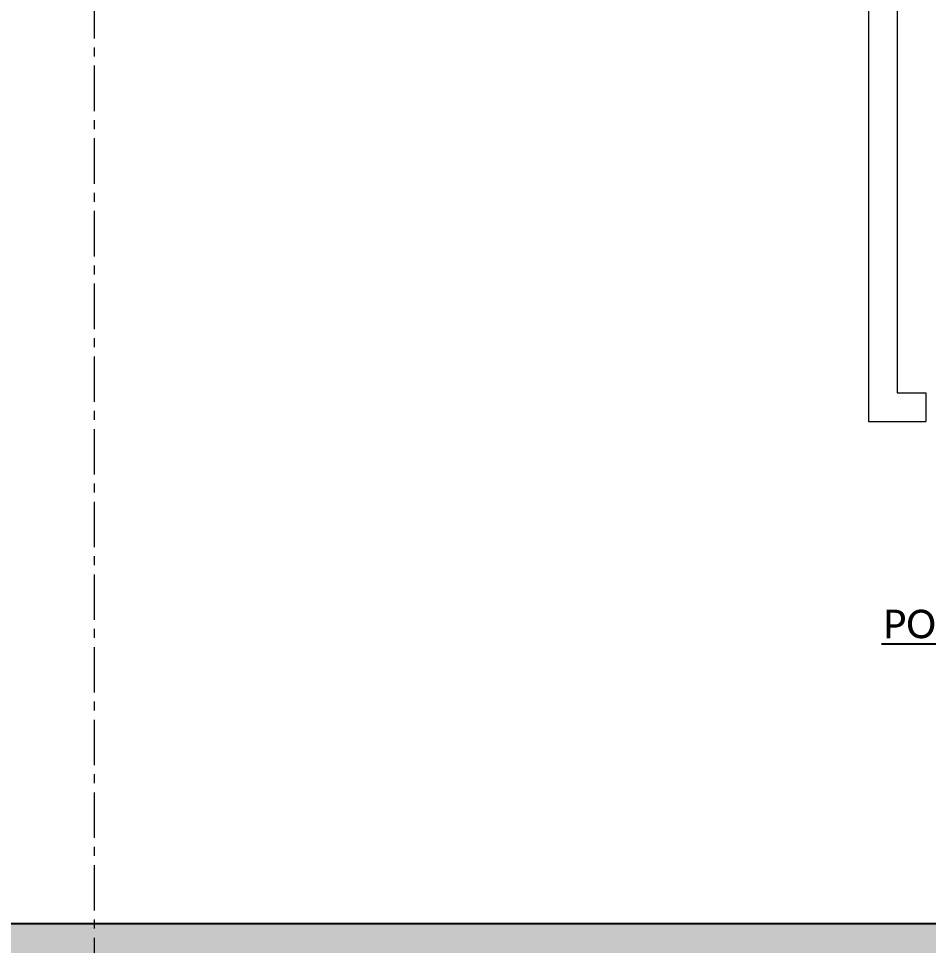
# Model space of a CAD drawing. Header units: millimetres. Extents: x 26027 to 581921, y 7230 to 233891.
# Drawn here: x 465586 to 468767, y 152929 to 156169 of the extents above; entities that cross this region are included whole.
import ezdxf
from ezdxf import colors
from ezdxf.entities.mleader import LeaderData, LeaderLine
from ezdxf.math import Vec2, Vec3

# ---------------------------------------------------------------- set-up
doc = ezdxf.new("R2010")
doc.units = ezdxf.units.MM
doc.header["$LTSCALE"] = 5
doc.linetypes.add('CENTER', pattern=[50.8, 31.75, -6.35, 6.35, -6.35])
doc.layers.add('axes', color=9, linetype='Continuous')
doc.layers.add('E-POWR', color=7, linetype='Continuous', lineweight=9, true_color=0x4e7e3e)
doc.layers.add('EXF', color=7, linetype='Continuous', lineweight=0, true_color=0x4e7e3e)
doc.layers.add('Walls', color=32, linetype='Continuous', lineweight=5)
doc.styles.get("Standard").update_dxf_attribs({"font": 'calibri.ttf'})
pattern_1 = [(0, (368880, 104830), (63.5, 63.5), [31.75, -95.25]), (90, (368895.875, 104814.125), (-63.5, 63.5), [31.75, -95.25])]

msp = doc.modelspace()

# ---------------------------------------------------------------- hatches: boundary and pattern name
h = msp.add_hatch()
h.set_pattern_fill('CROSS', color=85, scale=10)
h.set_pattern_definition(pattern_1)
edge = h.paths.add_edge_path()
edge.add_line((457685.6, 145694.3), (457685.6, 152806.1))
edge.add_line((457685.6, 152806.1), (462487.4, 152806.1))
edge.add_line((462487.4, 152806.1), (462487.4, 145900.9))
edge.add_line((462487.4, 145900.9), (462587.4, 145901.1))
edge.add_line((462587.4, 145901.1), (462587.4, 152806.1))
edge.add_line((462587.4, 152806.1), (464555.9, 152806.1))
edge.add_line((464555.9, 152806.1), (469284.4, 152806.1))
edge.add_line((469284.4, 152806.1), (471903.7, 152806.1))
edge.add_line((471903.7, 152806.1), (471903.7, 142653.2))
edge.add_line((471903.7, 142653.2), (478231.4, 142645.9))
edge.add_line((478231.4, 142645.9), (478231.4, 142845.2))
edge.add_line((478231.4, 142845.2), (472503.7, 142845.2))
edge.add_line((472503.7, 142845.2), (472503.7, 157840))
edge.add_line((472503.7, 157840), (472504, 159009.2))
edge.add_line((472504, 159009.2), (479768.6, 159009.2))
edge.add_line((479768.6, 159009.2), (479768.6, 159109.2))
edge.add_line((479768.6, 159109.2), (472503.7, 159109.2))
edge.add_line((472503.7, 159109.2), (472503.7, 169315.6))
edge.add_line((472503.7, 169315.6), (478921.1, 169315.6))
edge.add_line((478921.1, 169315.6), (484286.4, 169315.6))
edge.add_line((484286.4, 169315.6), (484286.4, 166351.2))
edge.add_line((484286.4, 166351.2), (484486.4, 166351.2))
edge.add_line((484486.4, 166351.2), (484486.4, 169515.6))
edge.add_line((484486.4, 169515.6), (479083.8, 169515.6))
edge.add_line((479083.8, 169515.6), (479083.8, 190946.9))
edge.add_line((479083.8, 190946.9), (479083.8, 191341.6))
edge.add_line((479083.8, 191341.6), (478883.8, 191341.6))
edge.add_line((478883.8, 191341.6), (478883.8, 195124.3))
edge.add_line((478883.8, 195124.3), (477262.4, 195124.3))
edge.add_line((477262.4, 195124.3), (477262.4, 205421.2))
edge.add_line((477262.4, 205421.2), (474368, 205421.2))
edge.add_line((474368, 205421.2), (469356.9, 205421.2))
edge.add_line((469356.9, 205421.2), (469256.9, 205421.2))
edge.add_line((469256.9, 205421.2), (469256.9, 204391.3))
edge.add_line((469256.9, 204391.3), (469856.9, 204391.3))
edge.add_line((469856.9, 204391.3), (469856.9, 204821.2))
edge.add_line((469856.9, 204821.2), (471179.3, 204821.2))
edge.add_line((471179.3, 204821.2), (471179.3, 204391.3))
edge.add_line((471179.3, 204391.3), (471779.3, 204391.3))
edge.add_line((471779.3, 204391.3), (471779.3, 204821.2))
edge.add_line((471779.3, 204821.2), (476662.4, 204821.2))
edge.add_line((476662.4, 204821.2), (476662.4, 194457.6))
edge.add_line((476662.4, 194457.6), (478283.8, 194457.6))
edge.add_line((478283.8, 194457.6), (478283.8, 169915.6))
edge.add_line((478283.8, 169915.6), (471903.7, 169915.6))
edge.add_line((471903.7, 169915.6), (471903.7, 159212))
edge.add_line((471903.7, 159212), (470513.7, 159212))
edge.add_line((470513.7, 159212), (470513.7, 159112))
edge.add_line((470513.7, 159112), (471903.7, 159112))
edge.add_line((471903.7, 159112), (471903.7, 153006.1))
edge.add_line((471903.7, 153006.1), (462587.4, 153006.1))
edge.add_line((462587.4, 153006.1), (462487.4, 152906.1))
edge.add_line((462487.4, 152906.1), (457585.6, 152906.1))
edge.add_line((457585.6, 152906.1), (457585.6, 145694.3))
h = msp.add_hatch()
h.set_pattern_fill('CROSS', color=85, scale=10)
h.set_pattern_definition(pattern_1)
h.paths.add_polyline_path([(457585.6, 145694.3), (457585.6, 152906.1), (462487.4, 152906.1), (462587.4, 153006.1), (471903.7, 153006.1), (471903.7, 159112), (470513.7, 159112), (470513.7, 159212), (471903.7, 159212), (471903.7, 169915.6), (478283.8, 169915.6), (478283.8, 194457.6), (476662.4, 194457.6), (476662.4, 204821.2), (471779.3, 204821.2), (471779.3, 204391.3), (471179.3, 204391.3), (471179.3, 204821.2), (469856.9, 204821.2), (469856.9, 204391.3), (469256.9, 204391.3), (469256.9, 205421.2), (469356.9, 205421.2), (474368, 205421.2), (477262.4, 205421.2), (477262.4, 195124.3), (478883.8, 195124.3), (478883.8, 191341.6), (479083.8, 191341.6), (479083.8, 190946.9), (479083.8, 169515.6), (484486.4, 169515.6), (484486.4, 166351.2), (484286.4, 166351.2), (484286.4, 169315.6), (478921.1, 169315.6), (472503.7, 169315.6), (472503.7, 159109.2), (479768.6, 159109.2), (479768.6, 159009.2), (472504, 159009.2), (472503.7, 157840), (472503.7, 142845.2), (478231.4, 142845.2), (478231.4, 142645.9), (471903.7, 142653.2), (471903.7, 152806.1), (469284.4, 152806.1), (464555.9, 152806.1), (462587.4, 152806.1), (462587.4, 145901.1), (462487.4, 145900.9), (462487.4, 152806.1), (457685.6, 152806.1), (457685.6, 145694.3)])
at = {"layer": 'EXF'}
h = msp.add_hatch(dxfattribs=at)
h.set_pattern_fill('CROSS', color=256, scale=10)
edge = h.paths.add_edge_path()
edge.add_line((464555.9, 152806.1), (469284.4, 152806.1))
edge.add_line((469284.4, 152806.1), (471903.7, 152806.1))
edge.add_line((471903.7, 152806.1), (471903.7, 142653.2))
edge.add_line((471903.7, 142653.2), (478231.4, 142645.9))
edge.add_line((478231.4, 142645.9), (478231.4, 142845.2))
edge.add_line((478231.4, 142845.2), (472503.7, 142845.2))
edge.add_line((472503.7, 142845.2), (472503.7, 157840))
edge.add_line((472503.7, 157840), (472504, 159009.2))
edge.add_line((472504, 159009.2), (479768.6, 159009.2))
edge.add_line((479768.6, 159009.2), (479768.6, 159109.2))
edge.add_line((479768.6, 159109.2), (472503.7, 159109.2))
edge.add_line((472503.7, 159109.2), (472503.7, 169315.6))
edge.add_line((472503.7, 169315.6), (478921.1, 169315.6))
edge.add_line((478921.1, 169315.6), (484286.4, 169315.6))
edge.add_line((484286.4, 169315.6), (484286.4, 166351.2))
edge.add_line((484286.4, 166351.2), (484486.4, 166351.2))
edge.add_line((484486.4, 166351.2), (484486.4, 169515.6))
edge.add_line((484486.4, 169515.6), (479083.8, 169515.6))
edge.add_line((479083.8, 169515.6), (479083.8, 190946.9))
edge.add_line((479083.8, 190946.9), (479083.8, 191341.6))
edge.add_line((479083.8, 191341.6), (478883.8, 191341.6))
edge.add_line((478883.8, 191341.6), (478883.8, 195124.3))
edge.add_line((478883.8, 195124.3), (477262.4, 195124.3))
edge.add_line((477262.4, 195124.3), (477262.4, 205421.2))
edge.add_line((477262.4, 205421.2), (474368, 205421.2))
edge.add_line((474368, 205421.2), (469356.9, 205421.2))
edge.add_line((469356.9, 205421.2), (469256.9, 205421.2))
edge.add_line((469256.9, 205421.2), (469256.9, 204391.3))
edge.add_line((469256.9, 204391.3), (469856.9, 204391.3))
edge.add_line((469856.9, 204391.3), (469856.9, 204821.2))
edge.add_line((469856.9, 204821.2), (471179.3, 204821.2))
edge.add_line((471179.3, 204821.2), (471179.3, 204391.3))
edge.add_line((471179.3, 204391.3), (471779.3, 204391.3))
edge.add_line((471779.3, 204391.3), (471779.3, 204821.2))
edge.add_line((471779.3, 204821.2), (476662.4, 204821.2))
edge.add_line((476662.4, 204821.2), (476662.4, 194457.6))
edge.add_line((476662.4, 194457.6), (478283.8, 194457.6))
edge.add_line((478283.8, 194457.6), (478283.8, 169915.6))
edge.add_line((478283.8, 169915.6), (471903.7, 169915.6))
edge.add_line((471903.7, 169915.6), (471903.7, 159212))
edge.add_line((471903.7, 159212), (470513.7, 159212))
edge.add_line((470513.7, 159212), (470513.7, 159112))
edge.add_line((470513.7, 159112), (471903.7, 159112))
edge.add_line((471903.7, 159112), (471903.7, 153006.1))
edge.add_line((471903.7, 153006.1), (462587.4, 153006.1))

# ---------------------------------------------------------------- linework, layer by layer
at = {"color": 85}
msp.add_line((462587.4, 153006.1, 2.4), (471903.7, 153006.1, 2.4), dxfattribs=at)
at = {"layer": 'axes', "linetype": 'CENTER', "lineweight": 0}
msp.add_line((465850.8, 120285.6, 2.4), (465850.8, 230891.1, 2.4), dxfattribs=at)
at = {"layer": 'Walls'}
for p, q in [((468657, 157730.3, 2.4), (468657, 154860.3, 2.4)), ((468557, 156860.3, 2.4), (468557, 154760.3, 2.4)), ((468657, 154860.3, 2.4), (468757, 154860.3, 2.4)), ((468757, 154860.3, 2.4), (468757, 154760.3, 2.4)), ((468557, 154760.3, 2.4), (468757, 154760.3, 2.4))]:
    msp.add_line(p, q, dxfattribs=at)

# ---------------------------------------------------------------- leaders
at = {"layer": 'E-POWR'}
ml = msp.add_multileader_mtext('Standard', dxfattribs=at)
ml.set_content('POWER CABLE TRAY\\P200x50mm', color=256)
ml.set_leader_properties()
ml.build(insert=Vec2(0, 0))
ml.multileader.update_dxf_attribs({"text_right_attachment_type": 6, "dogleg_length": 200, "arrow_head_size": 100})
ctx = ml.context
ctx.base_point, ctx.char_height, ctx.arrow_head_size, ctx.landing_gap_size, ctx.plane_origin = Vec3(468510.7, 154052.2), 100, 100, 100, Vec3(475261.7, 153558.2)
ctx.right_attachment, ctx.text_align_type = 6, 2
notes = []
notes.append((ctx, [(1, (1, 1, 0), (470188.8, 153982.9), (-1, 0), 200, [(0, [(470274.9, 153006.4)], 0, [])])]))
ctx.mtext.insert, ctx.mtext.width, ctx.mtext.alignment, ctx.mtext.flow_direction = Vec3(469888.8, 154102.9), 3370.454, 3, 5
for ctx, leaders in notes:
    for number, flags, end, landing, length, lines in leaders:
        leader = LeaderData()
        leader.index, (leader.has_last_leader_line, leader.has_dogleg_vector, leader.attachment_direction) = number, flags
        leader.last_leader_point, leader.dogleg_vector, leader.dogleg_length = Vec3(end), Vec3(landing), length
        for number, points, colour, breaks in lines:
            line = LeaderLine()
            line.index, line.vertices, line.color, line.breaks = number, Vec3.list(points), colors.encode_raw_color(colour), breaks
            leader.lines.append(line)
        ctx.leaders.append(leader)

doc.saveas('drawing.dxf')
